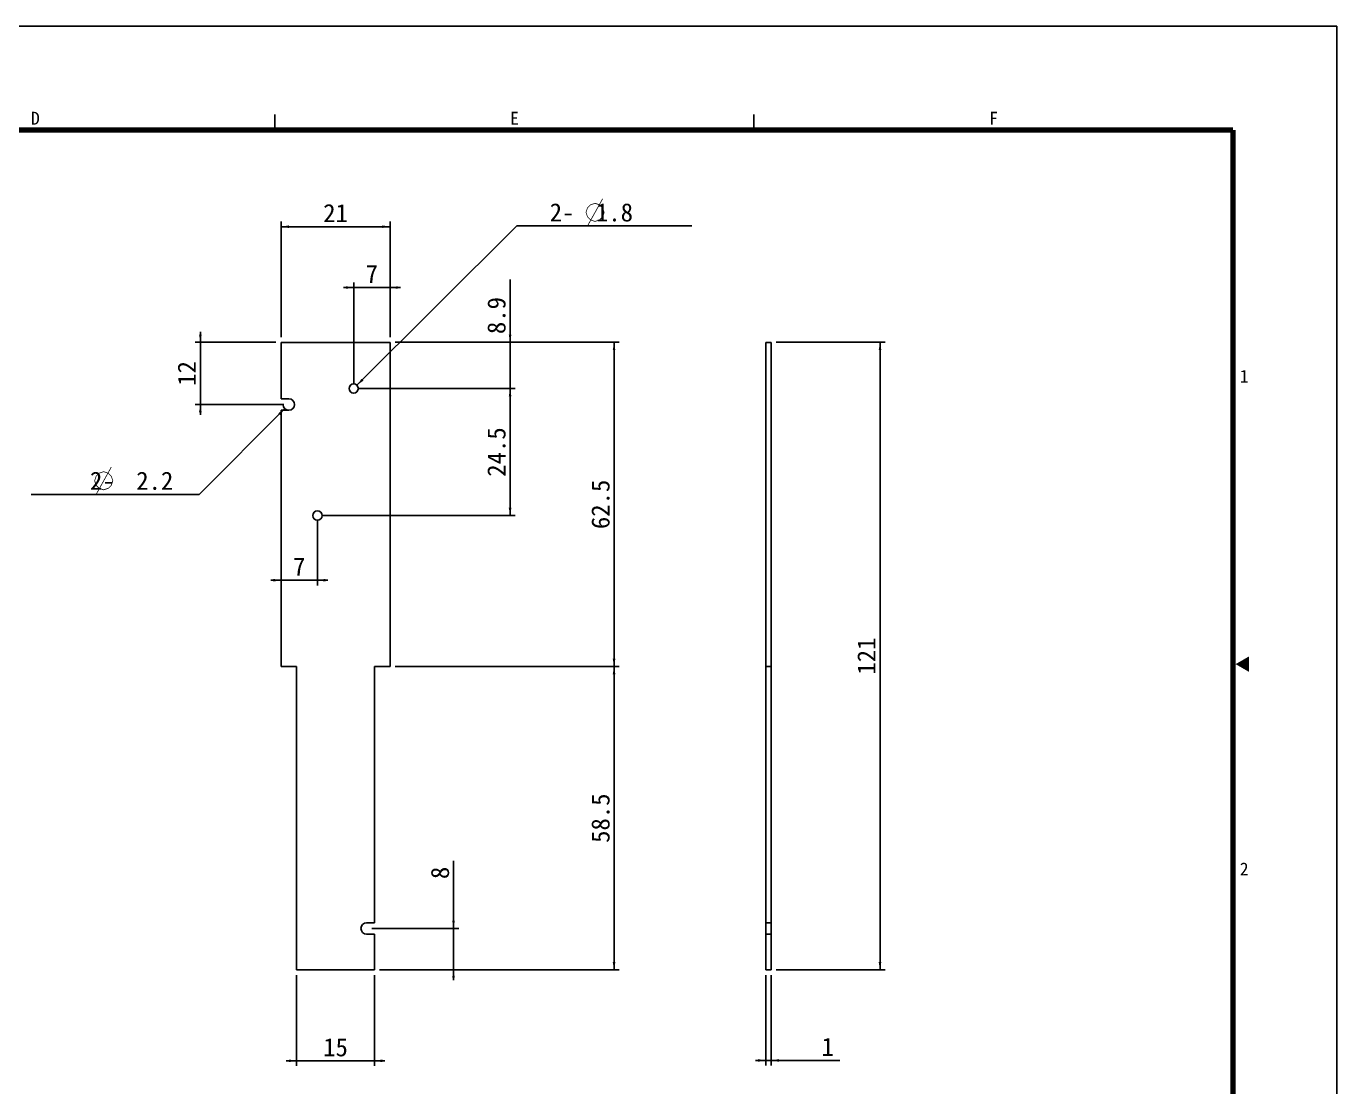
# Model space of a CAD drawing. Header units: millimetres. Extents: x 0 to 594, y 0 to 420.
# Drawn here: x 341.4 to 594, y 215.5 to 420 of the extents above; entities that cross this region are included whole.
import ezdxf

# ---------------------------------------------------------------- set-up
doc = ezdxf.new("R2010")
doc.units = ezdxf.units.MM
doc.header["$LTSCALE"] = 32.67
doc.layers.get('0').update_dxf_attribs({"linetype": 'CONTINUOUS'})
doc.dimstyles.new('DIMSTYLE_2', dxfattribs={"dimtxt": 3.5, "dimasz": 1.5, "dimexe": 1, "dimexo": 1, "dimgap": 0.875, "dimtad": 1, "dimdsep": 46, "dimtxsty": 'STANDARD', "dimblk": '_FILLED', "dimblk1": '_FILLED', "dimblk2": '_FILLED', "dimcen": 0.09, "dimadec": 0, "dimazin": 0, "dimtp": 0.01, "dimtm": 0.01, "dimtfac": 1, "dimtofl": 0, "dimtmove": 0, "dimatfit": 3, "dimldrblk": '_FILLED', "dimfxl": 1, "dimtolj": 1, "dimarcsym": 0})
doc.dimstyles.new('DIMSTYLE_3', dxfattribs={"dimtxt": 3.5, "dimasz": 1.5, "dimexe": 1, "dimexo": 1, "dimtad": 1, "dimdsep": 46, "dimtxsty": 'STANDARD', "dimblk": '_FILLED', "dimblk1": '_FILLED', "dimblk2": '_FILLED', "dimcen": 0.09, "dimadec": 0, "dimazin": 0, "dimtp": 0.01, "dimtm": 0.01, "dimtfac": 1, "dimtmove": 0, "dimatfit": 2, "dimldrblk": '_FILLED', "dimfxl": 1, "dimtolj": 1, "dimarcsym": 0})

# ---------------------------------------------------------------- blocks, each defined once
blk = doc.blocks.new('_FILLED')
at = {"color": 0, "linetype": 'BYBLOCK'}
blk.add_solid([(0, 0), (-1, 0.17), (-1, -0.17)], dxfattribs=at)
blk = doc.blocks.new('*D1')
at = {"color": 2, "linetype": 'CONTINUOUS'}
for p, q in [((390.52, 360.05), (390.52, 382.34)), ((411.52, 360.05), (411.52, 382.34)), ((390.52, 381.34), (401.02, 381.34)), ((411.52, 381.34), (401.02, 381.34))]:
    blk.add_line(p, q, dxfattribs=at)
at = {"color": 2, "linetype": 'CONTINUOUS', "xscale": 1.5, "yscale": 1.5, "zscale": 1.5, "rotation": 180}
blk.add_blockref('_FILLED', (390.52, 381.34), dxfattribs=at)
at = {"color": 2, "linetype": 'CONTINUOUS', "xscale": 1.5, "yscale": 1.5, "zscale": 1.5}
blk.add_blockref('_FILLED', (411.52, 381.34), dxfattribs=at)
at = {"color": 2, "linetype": 'CONTINUOUS', "insert": (401.02, 385.72), "char_height": 3.5, "width": 7, "attachment_point": 2, "line_spacing_factor": 0.9}
blk.add_mtext('21', dxfattribs=at)
blk = doc.blocks.new('*D2')
at = {"color": 2, "linetype": 'CONTINUOUS'}
for p, q in [((389.52, 359.05), (373.96, 359.05)), ((374.96, 359.05), (374.96, 361.05)), ((374.96, 361.05), (374.96, 353.05)), ((374.96, 345.05), (374.96, 353.05)), ((391.02, 347.05), (373.96, 347.05)), ((374.96, 347.05), (374.96, 345.05))]:
    blk.add_line(p, q, dxfattribs=at)
at = {"color": 2, "linetype": 'CONTINUOUS', "xscale": 1.5, "yscale": 1.5, "zscale": 1.5}
for p, rotation in [((374.96, 359.05), 270), ((374.96, 347.05), 90)]:
    blk.add_blockref('_FILLED', p, dxfattribs=dict(at, rotation=rotation))
at = {"color": 2, "linetype": 'CONTINUOUS', "insert": (370.59, 353.05), "char_height": 3.5, "width": 7, "attachment_point": 2, "rotation": 90, "line_spacing_factor": 0.9}
blk.add_mtext('12', dxfattribs=at)
blk = doc.blocks.new('*D3')
at = {"color": 2, "linetype": 'CONTINUOUS'}
for p, q in [((423.76, 246.05), (423.76, 259.06)), ((423.76, 259.06), (423.76, 242.05)), ((408.02, 246.05), (424.76, 246.05)), ((423.76, 236.05), (423.76, 242.05)), ((409.52, 238.05), (424.76, 238.05)), ((423.76, 238.05), (423.76, 236.05))]:
    blk.add_line(p, q, dxfattribs=at)
at = {"color": 2, "linetype": 'CONTINUOUS', "xscale": 1.5, "yscale": 1.5, "zscale": 1.5}
for p, rotation in [((423.76, 246.05), 270), ((423.76, 238.05), 90)]:
    blk.add_blockref('_FILLED', p, dxfattribs=dict(at, rotation=rotation))
at = {"color": 2, "linetype": 'CONTINUOUS', "insert": (419.39, 255.56), "char_height": 3.5, "width": 3.5, "attachment_point": 1, "rotation": 90, "line_spacing_factor": 0.9}
blk.add_mtext('8', dxfattribs=at)
blk = doc.blocks.new('*D4')
at = {"color": 2, "linetype": 'CONTINUOUS'}
for p, q in [((393.52, 237.05), (393.52, 219.52)), ((408.52, 237.05), (408.52, 219.52)), ((393.52, 220.52), (391.52, 220.52)), ((391.52, 220.52), (401.02, 220.52)), ((410.52, 220.52), (401.02, 220.52)), ((408.52, 220.52), (410.52, 220.52))]:
    blk.add_line(p, q, dxfattribs=at)
at = {"color": 2, "linetype": 'CONTINUOUS', "xscale": 1.5, "yscale": 1.5, "zscale": 1.5}
blk.add_blockref('_FILLED', (393.52, 220.52), dxfattribs=at)
at = {"color": 2, "linetype": 'CONTINUOUS', "xscale": 1.5, "yscale": 1.5, "zscale": 1.5, "rotation": 180}
blk.add_blockref('_FILLED', (408.52, 220.52), dxfattribs=at)
at = {"color": 2, "linetype": 'CONTINUOUS', "insert": (401.02, 224.89), "char_height": 3.5, "width": 7, "attachment_point": 2, "line_spacing_factor": 0.9}
blk.add_mtext('15', dxfattribs=at)
blk = doc.blocks.new('*D5')
at = {"color": 2, "linetype": 'CONTINUOUS'}
for p, q in [((485.96, 359.05), (506.96, 359.05)), ((505.96, 359.05), (505.96, 298.55)), ((505.96, 238.05), (505.96, 298.55)), ((485.96, 238.05), (506.96, 238.05))]:
    blk.add_line(p, q, dxfattribs=at)
at = {"color": 2, "linetype": 'CONTINUOUS', "xscale": 1.5, "yscale": 1.5, "zscale": 1.5}
for p, rotation in [((505.96, 359.05), 90), ((505.96, 238.05), 270)]:
    blk.add_blockref('_FILLED', p, dxfattribs=dict(at, rotation=rotation))
at = {"color": 2, "linetype": 'CONTINUOUS', "insert": (501.59, 298.55), "char_height": 3.5, "width": 10.5, "attachment_point": 2, "rotation": 90, "line_spacing_factor": 0.9}
blk.add_mtext('121', dxfattribs=at)
blk = doc.blocks.new('*D6')
at = {"color": 2, "linetype": 'CONTINUOUS'}
for p, q in [((412.52, 359.05), (455.7, 359.05)), ((454.7, 359.05), (454.7, 327.8)), ((454.7, 296.55), (454.7, 327.8)), ((412.52, 296.55), (455.7, 296.55))]:
    blk.add_line(p, q, dxfattribs=at)
at = {"color": 2, "linetype": 'CONTINUOUS', "xscale": 1.5, "yscale": 1.5, "zscale": 1.5}
for p, rotation in [((454.7, 359.05), 90), ((454.7, 296.55), 270)]:
    blk.add_blockref('_FILLED', p, dxfattribs=dict(at, rotation=rotation))
at = {"color": 2, "linetype": 'CONTINUOUS', "insert": (450.33, 327.8), "char_height": 3.5, "width": 14, "attachment_point": 2, "rotation": 90, "line_spacing_factor": 0.9}
blk.add_mtext('62.5', dxfattribs=at)
blk = doc.blocks.new('*D7')
at = {"color": 2, "linetype": 'CONTINUOUS'}
for p, q in [((412.52, 296.55), (455.7, 296.55)), ((454.7, 296.55), (454.7, 267.3)), ((454.7, 238.05), (454.7, 267.3)), ((409.52, 238.05), (455.7, 238.05))]:
    blk.add_line(p, q, dxfattribs=at)
at = {"color": 2, "linetype": 'CONTINUOUS', "xscale": 1.5, "yscale": 1.5, "zscale": 1.5}
for p, rotation in [((454.7, 296.55), 90), ((454.7, 238.05), 270)]:
    blk.add_blockref('_FILLED', p, dxfattribs=dict(at, rotation=rotation))
at = {"color": 2, "linetype": 'CONTINUOUS', "insert": (450.33, 267.3), "char_height": 3.5, "width": 14, "attachment_point": 2, "rotation": 90, "line_spacing_factor": 0.9}
blk.add_mtext('58.5', dxfattribs=at)
blk = doc.blocks.new('*D8')
at = {"color": 2, "linetype": 'CONTINUOUS'}
for p, q in [((405.15, 350.78), (435.94, 381.48)), ((435.94, 381.48), (437.04, 381.48)), ((437.04, 381.48), (469.7, 381.48))]:
    blk.add_line(p, q, dxfattribs=at)
at = {"color": 2, "linetype": 'CONTINUOUS', "xscale": 1.5, "yscale": 1.5, "zscale": 1.5, "rotation": 224.9231076446}
blk.add_blockref('_FILLED', (405.15, 350.78), dxfattribs=at)
at = {"color": 2, "linetype": 'CONTINUOUS', "insert": (442.29, 385.86), "char_height": 3.5, "width": 22.1667, "attachment_point": 1, "line_spacing_factor": 0.9}
blk.add_mtext('2-{\\Ftxt.shx;\\W1.333333;\\H3.500000; }1.8', dxfattribs=at)
blk = doc.blocks.new('*D9')
at = {"color": 2, "linetype": 'CONTINUOUS'}
for p, q in [((434.66, 359.05), (434.66, 371.14)), ((434.66, 371.14), (434.66, 354.6)), ((412.52, 359.05), (435.66, 359.05)), ((434.66, 348.15), (434.66, 354.6)), ((405.52, 350.15), (435.66, 350.15)), ((434.66, 350.15), (434.66, 348.15))]:
    blk.add_line(p, q, dxfattribs=at)
at = {"color": 2, "linetype": 'CONTINUOUS', "xscale": 1.5, "yscale": 1.5, "zscale": 1.5}
for p, rotation in [((434.66, 359.05), 270), ((434.66, 350.15), 90)]:
    blk.add_blockref('_FILLED', p, dxfattribs=dict(at, rotation=rotation))
at = {"color": 2, "linetype": 'CONTINUOUS', "insert": (430.28, 360.64), "char_height": 3.5, "width": 10.5, "attachment_point": 1, "rotation": 90, "line_spacing_factor": 0.9}
blk.add_mtext('8.9', dxfattribs=at)
blk = doc.blocks.new('*D10')
at = {"color": 2, "linetype": 'CONTINUOUS'}
for p, q in [((405.52, 350.15), (435.66, 350.15)), ((434.66, 350.15), (434.66, 337.9)), ((434.66, 325.65), (434.66, 337.9)), ((398.52, 325.65), (435.66, 325.65))]:
    blk.add_line(p, q, dxfattribs=at)
at = {"color": 2, "linetype": 'CONTINUOUS', "xscale": 1.5, "yscale": 1.5, "zscale": 1.5}
for p, rotation in [((434.66, 350.15), 90), ((434.66, 325.65), 270)]:
    blk.add_blockref('_FILLED', p, dxfattribs=dict(at, rotation=rotation))
at = {"color": 2, "linetype": 'CONTINUOUS', "insert": (430.28, 337.9), "char_height": 3.5, "width": 14, "attachment_point": 2, "rotation": 90, "line_spacing_factor": 0.9}
blk.add_mtext('24.5', dxfattribs=at)
blk = doc.blocks.new('*D11')
at = {"color": 2, "linetype": 'CONTINUOUS'}
for p, q in [((404.52, 369.61), (402.52, 369.61)), ((402.52, 369.61), (408.02, 369.61)), ((404.52, 351.15), (404.52, 370.61)), ((413.52, 369.61), (408.02, 369.61)), ((411.52, 360.05), (411.52, 370.61)), ((411.52, 369.61), (413.52, 369.61))]:
    blk.add_line(p, q, dxfattribs=at)
at = {"color": 2, "linetype": 'CONTINUOUS', "xscale": 1.5, "yscale": 1.5, "zscale": 1.5}
blk.add_blockref('_FILLED', (404.52, 369.61), dxfattribs=at)
at = {"color": 2, "linetype": 'CONTINUOUS', "xscale": 1.5, "yscale": 1.5, "zscale": 1.5, "rotation": 180}
blk.add_blockref('_FILLED', (411.52, 369.61), dxfattribs=at)
at = {"color": 2, "linetype": 'CONTINUOUS', "insert": (408.02, 373.99), "char_height": 3.5, "width": 3.5, "attachment_point": 2, "line_spacing_factor": 0.9}
blk.add_mtext('7', dxfattribs=at)
blk = doc.blocks.new('*D12')
at = {"color": 2, "linetype": 'CONTINUOUS'}
for p, q in [((397.52, 324.65), (397.52, 312.18)), ((390.52, 313.18), (388.52, 313.18)), ((388.52, 313.18), (394.02, 313.18)), ((399.52, 313.18), (394.02, 313.18)), ((397.52, 313.18), (399.52, 313.18))]:
    blk.add_line(p, q, dxfattribs=at)
at = {"color": 2, "linetype": 'CONTINUOUS', "xscale": 1.5, "yscale": 1.5, "zscale": 1.5}
blk.add_blockref('_FILLED', (390.52, 313.18), dxfattribs=at)
at = {"color": 2, "linetype": 'CONTINUOUS', "xscale": 1.5, "yscale": 1.5, "zscale": 1.5, "rotation": 180}
blk.add_blockref('_FILLED', (397.52, 313.18), dxfattribs=at)
at = {"color": 2, "linetype": 'CONTINUOUS', "insert": (394.02, 317.55), "char_height": 3.5, "width": 3.5, "attachment_point": 2, "line_spacing_factor": 0.9}
blk.add_mtext('7', dxfattribs=at)
blk = doc.blocks.new('*D13')
at = {"color": 2, "linetype": 'CONTINUOUS'}
for p, q in [((483.96, 237.05), (483.96, 219.59)), ((484.96, 237.05), (484.96, 219.59)), ((483.96, 220.59), (481.96, 220.59)), ((481.96, 220.59), (484.46, 220.59)), ((498.19, 220.59), (484.46, 220.59)), ((484.96, 220.59), (498.19, 220.59))]:
    blk.add_line(p, q, dxfattribs=at)
at = {"color": 2, "linetype": 'CONTINUOUS', "xscale": 1.5, "yscale": 1.5, "zscale": 1.5}
blk.add_blockref('_FILLED', (483.96, 220.59), dxfattribs=at)
at = {"color": 2, "linetype": 'CONTINUOUS', "xscale": 1.5, "yscale": 1.5, "zscale": 1.5, "rotation": 180}
blk.add_blockref('_FILLED', (484.96, 220.59), dxfattribs=at)
at = {"color": 2, "linetype": 'CONTINUOUS', "insert": (494.69, 224.97), "char_height": 3.5, "width": 3.5, "attachment_point": 1, "line_spacing_factor": 0.9}
blk.add_mtext('1', dxfattribs=at)
blk = doc.blocks.new('*D14')
at = {"color": 2, "linetype": 'CONTINUOUS'}
for p, q in [((391.24, 346.27), (374.75, 329.73)), ((374.75, 329.73), (342.33, 329.73)), ((374.75, 329.73), (374.75, 329.73))]:
    blk.add_line(p, q, dxfattribs=at)
at = {"color": 2, "linetype": 'CONTINUOUS', "xscale": 1.5, "yscale": 1.5, "zscale": 1.5, "rotation": 45.0763631756}
blk.add_blockref('_FILLED', (391.24, 346.27), dxfattribs=at)
at = {"color": 2, "linetype": 'CONTINUOUS', "insert": (369.75, 334.11), "char_height": 3.5, "width": 22.1667, "attachment_point": 3, "line_spacing_factor": 0.9}
blk.add_mtext('2-{\\Ftxt.shx;\\W1.333333;\\H3.500000; }2.2', dxfattribs=at)

msp = doc.modelspace()

# ---------------------------------------------------------------- linework, layer by layer
at = {"color": 9, "linetype": 'CONTINUOUS'}
for p, q in [((0, 420), (594, 420)), ((594, 420), (594, 0))]:
    msp.add_line(p, q, dxfattribs=at)
at = {"color": 2, "linetype": 'CONTINUOUS'}
for p, q in [((389.333, 400), (389.333, 403)), ((481.667, 400), (481.667, 403))]:
    msp.add_line(p, q, dxfattribs=at)
at = {"color": 7, "linetype": 'CONTINUOUS'}
for p, q in [((390.516, 359.045), (390.516, 348.145)), ((411.516, 359.045), (390.516, 359.045)), ((411.516, 296.545), (411.516, 359.045)), ((483.956, 238.045), (483.956, 359.045)), ((484.956, 359.045), (483.956, 359.045)), ((484.956, 238.045), (484.956, 359.045)), ((390.516, 348.145), (392.016, 348.145)), ((390.516, 345.945), (390.516, 296.545)), ((392.016, 345.945), (390.516, 345.945)), ((390.516, 296.545), (393.516, 296.545)), ((393.516, 296.545), (393.516, 238.045)), ((408.516, 296.545), (411.516, 296.545)), ((408.516, 247.145), (408.516, 296.545)), ((484.956, 296.545), (483.956, 296.545)), ((407.016, 247.145), (408.516, 247.145)), ((484.956, 247.145), (483.956, 247.145)), ((408.516, 244.945), (407.016, 244.945)), ((408.516, 238.045), (408.516, 244.945)), ((484.956, 244.945), (483.956, 244.945)), ((393.516, 238.045), (408.516, 238.045)), ((484.956, 238.045), (483.956, 238.045))]:
    msp.add_line(p, q, dxfattribs=at)
at = {"color": 7, "linetype": 'CONTINUOUS', "const_width": 1}
for points in [[(20, 400), (574, 400)], [(574, 400), (574, 20)]]:
    msp.add_lwpolyline(points, dxfattribs=at)
at = {"color": 2, "linetype": 'CONTINUOUS', "const_width": 0.15}
for points in [[(449.58, 381.483), (452.497, 386.733)], [(449.288, 384.108), (449.58, 384.983), (450.163, 385.566), (451.038, 385.858), (451.913, 385.566), (452.497, 384.983), (452.788, 384.108), (452.497, 383.233), (451.913, 382.65), (451.038, 382.358), (450.163, 382.65), (449.58, 383.233), (449.288, 384.108)], [(354.584, 332.358), (354.876, 333.233), (355.459, 333.817), (356.334, 334.108), (357.209, 333.817), (357.792, 333.233), (358.084, 332.358), (357.792, 331.483), (357.209, 330.9), (356.334, 330.608), (355.459, 330.9), (354.876, 331.483), (354.584, 332.358)], [(354.876, 329.733), (357.792, 334.983)]]:
    msp.add_lwpolyline(points, dxfattribs=at)
at = {"color": 7, "linetype": 'CONTINUOUS'}
for centre in [(404.516, 350.145), (397.516, 325.645)]:
    msp.add_circle(centre, 0.9, dxfattribs=at)
at = {"color": 2, "linetype": 'CONTINUOUS'}
msp.add_arc((392.016, 347.045), 1.1, 182.80267, 270, dxfattribs=at)
at = {"color": 7, "linetype": 'CONTINUOUS'}
for centre, start, end in [((392.016, 347.045), 270, 90), ((407.016, 246.045), 90, 270)]:
    msp.add_arc(centre, 1.1, start, end, dxfattribs=at)
msp.add_solid([(577.098, 298.5), (577.098, 295.5), (574.5, 297)], dxfattribs=at)

# ---------------------------------------------------------------- texts
at = {"color": 2, "linetype": 'CONTINUOUS', "char_height": 2.5, "width": 2.5, "line_spacing_factor": 0.9}
for s, insert, attachment_point in [('D', (343.167, 403.5), 2), ('E', (435.5, 403.5), 2), ('F', (527.833, 403.5), 2), ('1', (577, 353.75), 3), ('2', (577, 258.75), 3)]:
    msp.add_mtext(s, dxfattribs=dict(at, insert=insert, attachment_point=attachment_point))

# ---------------------------------------------------------------- dimensions: what is measured, and where the dimension line sits
at = {"color": 2, "linetype": 'CONTINUOUS'}
for base, p1, p2, angle, picture, middle in [((390.516, 381.34), (411.516, 359.045), (390.516, 359.045), 180, '*D1', (400.579, 381.34)), ((404.516, 369.61), (411.516, 359.045), (404.516, 350.145), 180, '*D11', (408.016, 369.61)), ((434.657, 350.145), (411.516, 359.045), (404.516, 350.145), 270, '*D9', (434.657, 365.778)), ((374.962, 347.045), (390.516, 359.045), (392.016, 347.045), 270, '*D2', (374.962, 353.483)), ((454.702, 359.045), (411.516, 296.545), (411.516, 359.045), 90, '*D6', (454.702, 327.905)), ((505.96, 238.045), (484.956, 359.045), (484.956, 238.045), 270, '*D5', (505.96, 298.545)), ((434.657, 325.645), (404.516, 350.145), (397.516, 325.645), 270, '*D10', (434.657, 338.005)), ((454.702, 296.545), (408.516, 238.045), (411.516, 296.545), 90, '*D7', (454.702, 267.405)), ((423.761, 246.045), (408.516, 238.045), (407.016, 246.045), 90, '*D3', (423.761, 257.308)), ((483.956, 220.59), (484.956, 238.045), (483.956, 238.045), 180, '*D13', (496.439, 220.59))]:
    dim = msp.add_linear_dim(base=base, p1=p1, p2=p2, angle=angle, dimstyle='DIMSTYLE_2', dxfattribs=at)
    dim.commit()
    dim.dimension.update_dxf_attribs({"geometry": picture, "text_midpoint": middle, "dimtype": 160})
for p1, p2, picture, middle in [((405.154, 350.781), (403.879, 349.51), '*D8', (453.372, 384.108)), ((391.24, 346.266), (392.793, 347.824), '*D14', (358.667, 332.358))]:
    dim = msp.add_diameter_dim_2p(p1=p1, p2=p2, text='2-%%c<>', dimstyle='DIMSTYLE_3', override={"dimtih": 1, "dimtoh": 1, "dimpost": '<>'}, dxfattribs=at)
    dim.commit()
    dim.dimension.update_dxf_attribs({"geometry": picture, "text_midpoint": middle, "dimtype": 163})
for base, p1, p2, picture, middle in [((397.516, 313.177), (390.516, 345.945), (397.516, 325.645), '*D12', (394.016, 313.177)), ((408.516, 220.518), (393.516, 238.045), (408.516, 238.045), '*D4', (401.563, 220.518))]:
    dim = msp.add_linear_dim(base=base, p1=p1, p2=p2, dimstyle='DIMSTYLE_2', dxfattribs=at)
    dim.commit()
    dim.dimension.update_dxf_attribs({"geometry": picture, "text_midpoint": middle, "dimtype": 160})

doc.saveas('drawing.dxf')
